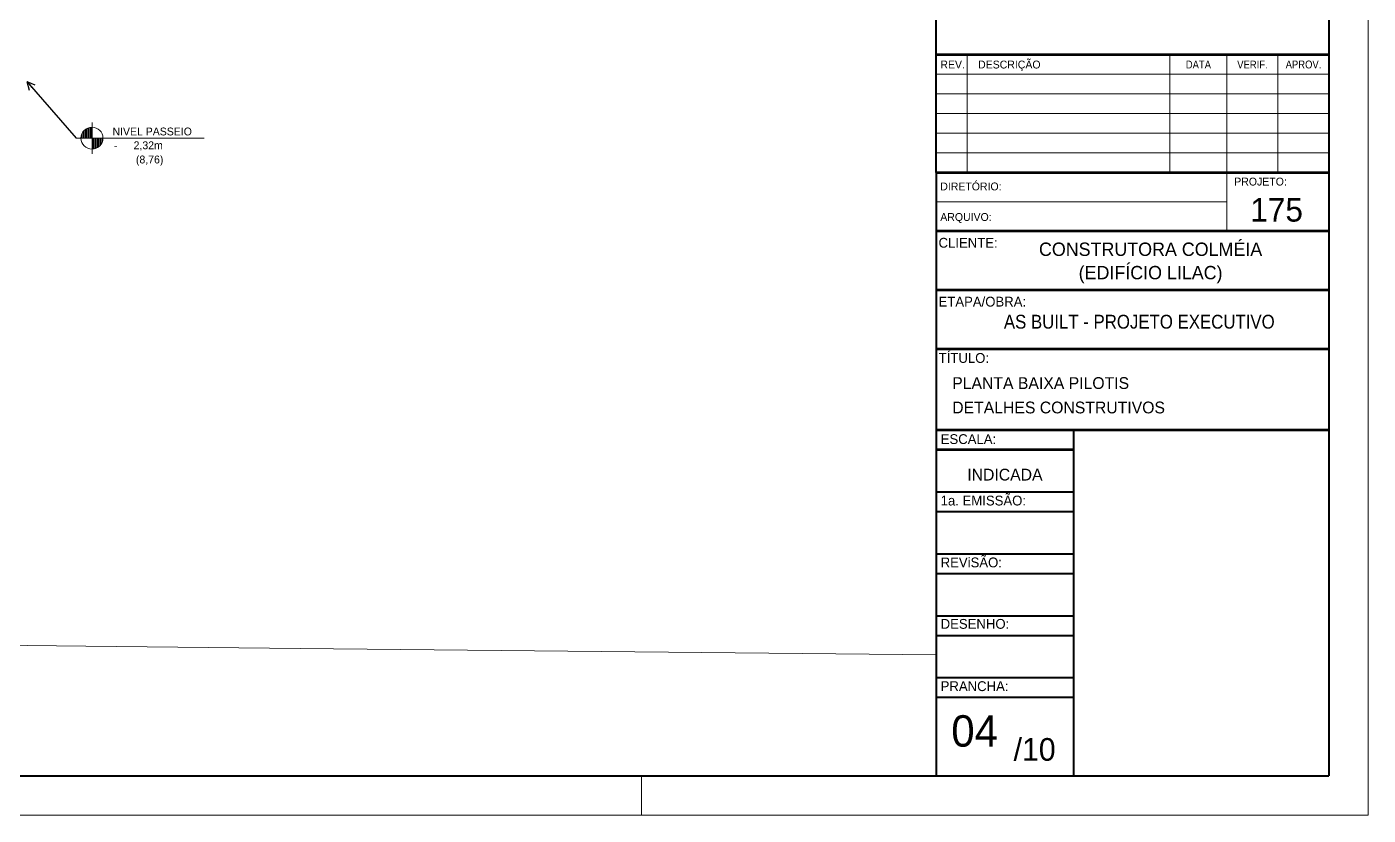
# Model space of a CAD drawing. Header units: metres. Extents: x -4.2 to 85, y -21.1 to 42.
# Drawn here: x 59.4 to 85.02, y -21.06 to -6.01 of the extents above; entities that cross this region are included whole.
import ezdxf
from ezdxf.enums import TextEntityAlignment as Align

# ---------------------------------------------------------------- set-up
doc = ezdxf.new("R2010")
doc.units = ezdxf.units.M
doc.header["$MEASUREMENT"] = 0
for name, color, linetype, lineweight in [('13 - Escadas', 7, 'Continuous', 0), ('31 - Pisos', 7, 'Continuous', 0), ('Level 13', 7, 'Continuous', 0), ('Level 54', 7, 'Continuous', 0), ('PSG-CTA', 7, 'Continuous', 0)]:
    doc.layers.add(name, color=color, linetype=linetype, lineweight=lineweight)
doc.styles.add('Style-INTL_ENGINEERING', font='INTL_ENGINEERING.shx')
doc.dimstyles.get("Standard").update_dxf_attribs({"dimtxt": 0.18, "dimasz": 0.18, "dimexe": 0.18, "dimexo": 0.0625, "dimgap": 0.09, "dimtad": 0, "dimtih": 1, "dimtoh": 1, "dimdec": 4, "dimzin": 1, "dimdsep": 46, "dimtxsty": 'Standard', "dimcen": 0, "dimadec": 0, "dimazin": 0, "dimtfac": 1, "dimtdec": 4, "dimtofl": 0, "dimtmove": 0, "dimatfit": 3, "dimfxl": 0, "dimtolj": 1, "dimtzin": 1, "dimarcsym": 0})

# ---------------------------------------------------------------- blocks, each defined once
blk = doc.blocks.new('TerminatorOpen')
at = {"color": 0, "linetype": 'ByBlock', "lineweight": -2}
for q in [(-1, 0.5), (-1, 0), (-1, -0.5)]:
    blk.add_line((0, 0), q, dxfattribs=at)

msp = doc.modelspace()

# ---------------------------------------------------------------- linework, layer by layer
at = {"layer": '13 - Escadas', "color": 131, "linetype": 'Continuous', "lineweight": 13}
for p, q in [((60.568, -8.132), (60.567, -7.939)), ((60.59, -8.132), (60.59, -7.932)), ((60.612, -8.132), (60.612, -7.925)), ((60.634, -8.132), (60.634, -7.922)), ((60.648, -8.432), (60.648, -7.832)), ((60.348, -8.132), (62.79, -8.133)), ((60.455, -8.132), (60.455, -8.051)), ((60.476, -8.132), (60.477, -8.011)), ((60.5, -8.132), (60.5, -7.983)), ((60.522, -8.132), (60.522, -7.965)), ((60.545, -8.132), (60.545, -7.949)), ((60.661, -8.341), (60.662, -8.132)), ((60.684, -8.339), (60.684, -8.132)), ((60.707, -8.333), (60.706, -8.132)), ((60.729, -8.324), (60.729, -8.132)), ((60.751, -8.314), (60.752, -8.132)), ((60.774, -8.298), (60.774, -8.132)), ((60.797, -8.279), (60.797, -8.132)), ((60.819, -8.252), (60.818, -8.132)), ((60.841, -8.213), (60.842, -8.132))]:
    msp.add_line(p, q, dxfattribs=at)
msp.add_circle((60.647, -8.132), 0.21, dxfattribs=at)
at = {"layer": '31 - Pisos', "color": 131, "linetype": 'Continuous', "lineweight": 40}
msp.add_line((76.768, -8.785), (76.768, 41.27), dxfattribs=at)
at = {"layer": 'Level 13', "color": 131, "linetype": 'Continuous', "lineweight": 140}
for p, q in [((76.77, -6.535), (84.267, -6.535)), ((76.768, -8.785), (84.267, -8.785))]:
    msp.add_line(p, q, dxfattribs=at)
at = {"layer": 'Level 13', "color": 131, "linetype": 'Continuous', "lineweight": 13}
for p, q in [((76.771, -8.785), (76.771, -6.535)), ((77.36, -8.785), (77.36, -6.535)), ((81.233, -8.785), (81.233, -6.535)), ((82.321, -8.785), (82.321, -6.535)), ((83.296, -8.785), (83.296, -6.535)), ((84.267, -8.785), (84.267, -6.535)), ((84.267, -6.91), (76.771, -6.91)), ((84.267, -7.285), (76.771, -7.285)), ((84.267, -7.66), (76.771, -7.66)), ((84.267, -8.035), (76.771, -8.035)), ((84.267, -8.41), (76.771, -8.41)), ((82.318, -8.784), (82.318, -9.909))]:
    msp.add_line(p, q, dxfattribs=at)
at = {"layer": 'Level 54', "color": 131, "linetype": 'Continuous', "lineweight": 40}
for p, q in [((84.269, 41.27), (84.268, -20.305)), ((76.768, -8.785), (76.768, -20.306)), ((79.393, -13.705), (79.393, -20.306)), ((76.768, -14.886), (79.394, -14.886)), ((76.768, -15.261), (79.394, -15.261)), ((76.768, -16.067), (79.394, -16.067)), ((76.768, -16.442), (79.394, -16.442)), ((76.768, -17.249), (79.394, -17.249)), ((76.768, -17.624), (79.394, -17.624)), ((76.768, -18.43), (79.394, -18.43)), ((76.768, -18.805), (79.394, -18.805)), ((-2.283, -20.305), (84.268, -20.305))]:
    msp.add_line(p, q, dxfattribs=at)
at = {"layer": 'Level 54', "color": 131, "linetype": 'Continuous', "lineweight": 13}
msp.add_line((82.318, -9.345), (76.769, -9.345), dxfattribs=at)
at = {"layer": 'Level 54', "color": 131, "linetype": 'Continuous', "lineweight": 140}
msp.add_line((84.267, -9.909), (76.767, -9.909), dxfattribs=at)
at = {"layer": 'Level 54', "color": 131, "linetype": 'Continuous', "lineweight": 70}
for p, q in [((84.267, -11.035), (76.767, -11.035)), ((84.268, -12.159), (76.768, -12.16)), ((84.268, -13.705), (76.768, -13.705)), ((79.395, -14.08), (76.768, -14.08))]:
    msp.add_line(p, q, dxfattribs=at)
at = {"layer": 'Level 54', "color": 131, "linetype": 'Continuous', "lineweight": 0}
msp.add_line((71.142, -20.305), (71.142, -21.055), dxfattribs=at)
at = {"layer": 'Level 54', "color": 131, "linetype": 'Continuous', "lineweight": 0, "flags": 128}
msp.add_lwpolyline([(85.018, 42.02), (-4.158, 42.02), (-4.158, -21.055), (85.018, -21.055)], close=True, dxfattribs=at)
at = {"layer": 'PSG-CTA', "color": 30, "linetype": 'Continuous', "lineweight": 0}
for p, q in [((44.968, -17.673), (60.531, -17.827)), ((60.531, -17.827), (64.623, -17.875)), ((64.623, -17.875), (76.768, -17.992))]:
    msp.add_line(p, q, dxfattribs=at)

# ---------------------------------------------------------------- texts
at = {"layer": '13 - Escadas', "color": 131, "linetype": 'Continuous', "lineweight": 13, "style": 'Style-INTL_ENGINEERING'}
for s, height, p in [('NIVEL PASSEIO', 0.14999, (62.555, -8.005)), ('2,32m', 0.15, (62, -8.269)), ('-', 0.15, (61.134, -8.278)), ('(8,76)', 0.15, (62.011, -8.54))]:
    msp.add_text(s, height=height, rotation=0.0007, dxfattribs=at).set_placement(p, align=Align.MIDDLE_RIGHT)
at = {"layer": 'Level 13', "color": 2, "linetype": 'Continuous', "lineweight": 13, "style": 'Style-INTL_ENGINEERING'}
for s, p in [('REV.', (76.849, -6.727)), ('DESCRIÇÃO', (77.569, -6.727))]:
    msp.add_text(s, height=0.15, dxfattribs=at).set_placement(p, align=Align.MIDDLE_LEFT)
at = {"layer": 'Level 13', "color": 2, "linetype": 'Continuous', "lineweight": 13, "style": 'Style-INTL_ENGINEERING', "width": 0.900003}
for s, p in [('DATA', (81.776, -6.727)), ('VERIF.', (82.808, -6.727)), ('APROV.', (83.783, -6.726))]:
    msp.add_text(s, height=0.15, dxfattribs=at).set_placement(p, align=Align.MIDDLE_CENTER)
at = {"layer": 'Level 54', "color": 2, "linetype": 'Continuous', "lineweight": 13, "style": 'Style-INTL_ENGINEERING'}
for s, height, rotation, p in [('DIRETÓRIO: ', 0.14999, 0.0007, (76.847, -9.129)), ('PROJETO:', 0.15, 0.0007, (82.461, -9.036)), ('ARQUIVO: ', 0.15, 0.0007, (76.847, -9.712)), ('CLIENTE:', 0.1875, 0.0022, (76.814, -10.223)), ('ETAPA/OBRA:', 0.18747, 0.0022, (76.814, -11.347)), ('TÍTULO:', 0.1875, 0.0007, (76.817, -12.422))]:
    msp.add_text(s, height=height, rotation=rotation, dxfattribs=at).set_placement(p)
at = {"layer": 'Level 54', "color": 2, "linetype": 'Continuous', "lineweight": 40, "style": 'Style-INTL_ENGINEERING'}
for s, height, p in [('175', 0.45, (82.768, -9.725)), ('04', 0.6, (77.057, -19.748)), ('/10', 0.432, (78.247, -20.016))]:
    msp.add_text(s, height=height, rotation=0.0007, dxfattribs=at).set_placement(p)
at = {"layer": 'Level 54', "color": 2, "linetype": 'Continuous', "lineweight": 40, "style": 'Style-INTL_ENGINEERING', "width": 0.909094}
msp.add_text('AS BUILT - PROJETO EXECUTIVO', height=0.26399, dxfattribs=at).set_placement((80.647, -11.636), align=Align.MIDDLE_CENTER)
at = {"layer": 'Level 54', "color": 2, "linetype": 'Continuous', "lineweight": 13, "style": 'Style-INTL_ENGINEERING'}
for s, p in [('ESCALA:', (76.855, -13.877)), ('1a. EMISSÃO:', (76.854, -15.05)), ('REViSÃO:', (76.854, -16.231)), ('DESENHO:', (76.854, -17.404)), ('PRANCHA:', (76.854, -18.593))]:
    msp.add_text(s, height=0.1875, rotation=0.0007, dxfattribs=at).set_placement(p, align=Align.MIDDLE_LEFT)
at = {"layer": 'Level 54', "color": 2, "linetype": 'Continuous', "lineweight": 40, "rotation": 0.0007, "style": 'Style-INTL_ENGINEERING'}
for s, insert, char_height, attachment_point, line_spacing_factor in [('CONSTRUTORA COLMÉIA\\P(EDIFÍCIO LILAC)\\P', (80.863, -10.514), 0.255, 5, 1.049997), ('PLANTA BAIXA PILOTIS\\P', (77.075, -12.809), 0.225, 4, 0.6), ('DETALHES CONSTRUTIVOS\\P', (77.075, -13.275), 0.225, 4, 0.6), ('INDICADA\\P', (78.081, -14.671), 0.225, 8, 0.6)]:
    msp.add_mtext(s, dxfattribs=dict(at, insert=insert, char_height=char_height, attachment_point=attachment_point, line_spacing_factor=line_spacing_factor))

# ---------------------------------------------------------------- leaders
at = {"layer": '13 - Escadas', "color": 131, "linetype": 'Continuous', "lineweight": 13}
msp.add_leader([(59.403, -7.053), (60.348, -8.132)], dimstyle='Standard', override={"dimtxt": 0.14925, "dimasz": 0.14925, "dimgap": 0, "dimtad": 1, "dimtxsty": 'Style-INTL_ENGINEERING', "dimldrblk": 'TerminatorOpen'}, dxfattribs=at)

doc.saveas('drawing.dxf')
